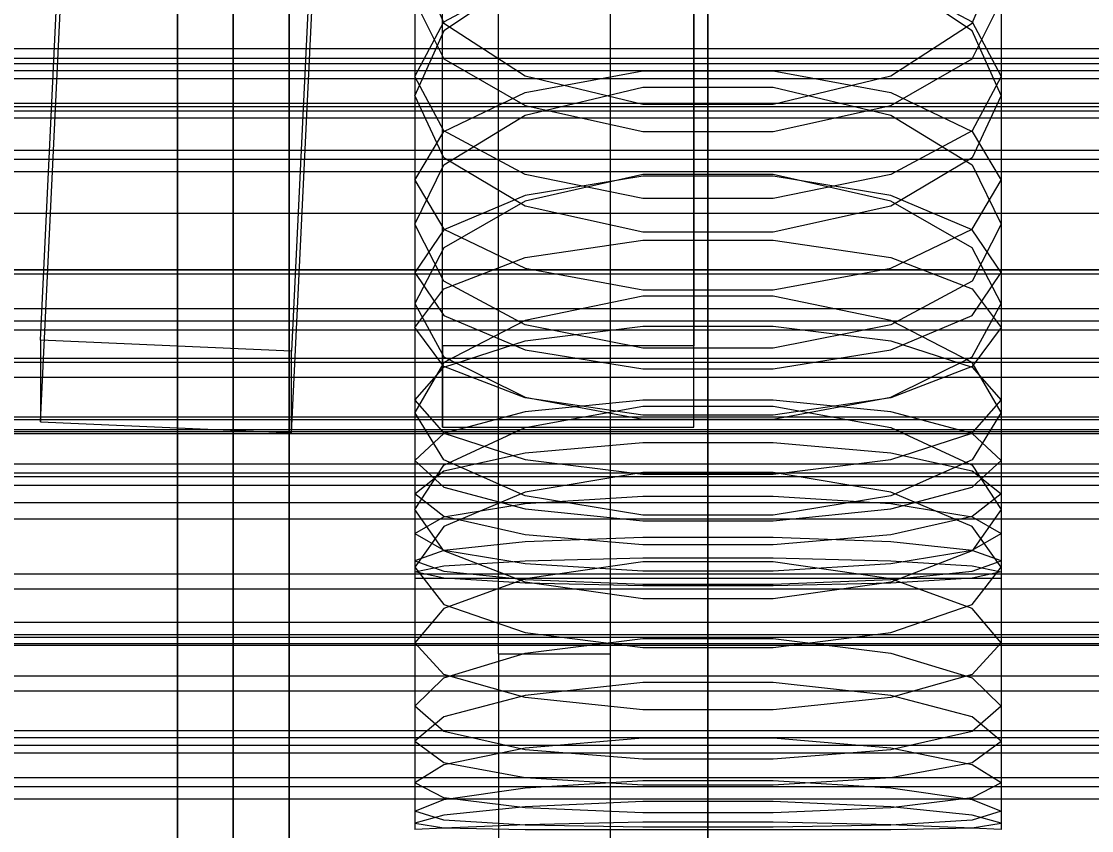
# Model space of a CAD drawing. Header units: millimetres. Extents: x -1970 to 59977, y -50268 to 6837.
# Drawn here: x -179.2 to -102.5, y -34667.3 to -34609.4 of the extents above; entities that cross this region are included whole.
import ezdxf

# ---------------------------------------------------------------- set-up
doc = ezdxf.new("R2010")
doc.units = ezdxf.units.MM
for name, color, linetype, lineweight in [('COTAS_O', 1, 'Continuous', 0), ('COTAS_P', 1, 'Continuous', 0), ('frontal_briquetadora', 7, 'Continuous', 0), ('frontal_C01', 7, 'Continuous', 0), ('frontal_C02', 7, 'Continuous', 0), ('frontal_C03', 7, 'Continuous', 0), ('frontal_mezcladora', 7, 'Continuous', 0), ('frontal_secador', 7, 'Continuous', 0)]:
    doc.layers.add(name, color=color, linetype=linetype, lineweight=lineweight)
doc.dimstyles.new('R19_100', dxfattribs={"dimtxt": 250, "dimasz": 150, "dimexe": 150, "dimexo": 80, "dimgap": 100, "dimtad": 1, "dimtih": 1, "dimtoh": 1, "dimdsep": 46, "dimcen": 0.09, "dimadec": 0, "dimazin": 0, "dimtfac": 1, "dimtdec": 4, "dimtofl": 0, "dimtmove": 0, "dimatfit": 3, "dimfxl": 1, "dimtolj": 1, "dimtzin": 0, "dimarcsym": 0})

# ---------------------------------------------------------------- blocks, each defined once
blk = doc.blocks.new('*D37')
at = {"layer": 'COTAS_P', "color": 0, "lineweight": -2, "transparency": 16777216}
for p, q in [((-1750, -35420), (-1750, -34450)), ((2600, -35420), (2600, -34450)), ((-1600, -34600), (2450, -34600))]:
    blk.add_line(p, q, dxfattribs=at)
at = {"layer": 'COTAS_P', "color": 0, "transparency": 16777216}
for points in [[(-1600, -34575), (-1600, -34625), (-1750, -34600)], [(2450, -34575), (2450, -34625), (2600, -34600)]]:
    blk.add_solid(points, dxfattribs=at)
at = {"layer": 'Defpoints', "color": 0, "transparency": 16777216}
for p in [(2600, -34600), (-1750, -35500), (2600, -35500)]:
    blk.add_point(p, dxfattribs=at)
blk = doc.blocks.new('*D42')
at = {"layer": 'COTAS_O', "color": 0, "lineweight": -2, "transparency": 16777216}
for p, q in [((-570, -33700), (200, -33700)), ((50, -34750), (50, -33850)), ((-570, -34900), (200, -34900))]:
    blk.add_line(p, q, dxfattribs=at)
at = {"layer": 'COTAS_O', "color": 0, "transparency": 16777216}
for points in [[(25, -33850), (75, -33850), (50, -33700)], [(25, -34750), (75, -34750), (50, -34900)]]:
    blk.add_solid(points, dxfattribs=at)
at = {"layer": 'Defpoints', "color": 0, "transparency": 16777216}
for p in [(-650, -33700), (50, -33700), (-650, -34900)]:
    blk.add_point(p, dxfattribs=at)
blk = doc.blocks.new('*D43')
at = {"layer": 'COTAS_O', "color": 0, "lineweight": -2, "transparency": 16777216}
for p, q in [((-650, -34820), (-650, -34050)), ((650, -34820), (650, -34050)), ((-500, -34200), (500, -34200))]:
    blk.add_line(p, q, dxfattribs=at)
at = {"layer": 'COTAS_O', "color": 0, "transparency": 16777216}
for points in [[(-500, -34175), (-500, -34225), (-650, -34200)], [(500, -34175), (500, -34225), (650, -34200)]]:
    blk.add_solid(points, dxfattribs=at)
at = {"layer": 'Defpoints', "color": 0, "transparency": 16777216}
for p in [(650, -34200), (-650, -34900), (650, -34900)]:
    blk.add_point(p, dxfattribs=at)

msp = doc.modelspace()

# ---------------------------------------------------------------- linework, layer by layer
at = {"layer": 'frontal_briquetadora'}
for p, q in [((-164, -34454.149), (-164, -34698)), ((-160, -34698), (-160, -34454.149)), ((-160, -34478.149), (-160, -34722)), ((-160, -34727.142), (-160, -34483.291)), ((-160, -34483.291), (-160, -34715.652)), ((-160, -34722.08), (-160, -34489.719)), ((-160, -34489.719), (-160, -34716.717)), ((-168, -34713.16), (-168, -34492.29)), ((-164, -34719.288), (-164, -34492.29)), ((-160, -34719.288), (-160, -34492.29)), ((-160, -34492.29), (-160, -34713.16)), ((-168, -34497.432), (-168, -34718.302)), ((-160, -34718.302), (-160, -34497.432)), ((-151, -34599.11), (-151, -34614.698)), ((-109, -34599.11), (-109, -34614.698)), ((-151, -34604.666), (-148.92, -34609.515)), ((-111.08, -34609.515), (-109, -34604.666)), ((-143.094, -34606.192), (-148.92, -34610.051)), ((-148.92, -34609.422), (-143.093, -34606.298)), ((-116.907, -34606.298), (-111.08, -34609.422)), ((-111.08, -34610.051), (-116.906, -34606.192)), ((-160, -34607.552), (-160, -34617.661)), ((-160, -34607.881), (-160, -34617.962)), ((-160, -34618.263), (-160, -34608.209)), ((-151, -34607.901), (-151, -34623.913)), ((-151, -34607.901), (-148.92, -34612.065)), ((-111.08, -34612.065), (-109, -34607.901)), ((-109, -34607.901), (-109, -34623.913)), ((-151, -34613.318), (-148.92, -34609.422)), ((-148.92, -34609.515), (-143.094, -34613.274)), ((-116.906, -34613.274), (-111.08, -34609.515)), ((-111.08, -34609.422), (-109, -34613.318)), ((-148.92, -34610.051), (-151, -34614.698)), ((-109, -34614.698), (-111.08, -34610.051)), ((-148.92, -34612.065), (-143.093, -34615.403)), ((-116.907, -34615.403), (-111.08, -34612.065)), ((-143.093, -34614.479), (-134.673, -34612.927)), ((-134.673, -34612.927), (-125.327, -34612.927)), ((-125.327, -34612.927), (-116.907, -34614.479)), ((-151, -34613.318), (-151, -34629.59)), ((-148.92, -34617.214), (-151, -34613.318)), ((-143.094, -34613.274), (-134.674, -34615.311)), ((-125.326, -34615.311), (-116.906, -34613.274)), ((-109, -34613.318), (-111.08, -34617.214)), ((-109, -34613.318), (-109, -34629.59)), ((-148.92, -34617.275), (-143.093, -34614.479)), ((-143.094, -34616.105), (-134.674, -34614.083)), ((-134.674, -34614.083), (-125.326, -34614.083)), ((-125.326, -34614.083), (-116.906, -34616.105)), ((-116.907, -34614.479), (-111.08, -34617.275)), ((-148.92, -34619.163), (-151, -34614.698)), ((-134.674, -34615.311), (-125.326, -34615.311)), ((-109, -34614.698), (-111.08, -34619.163)), ((-148.92, -34619.655), (-143.094, -34616.105)), ((-143.093, -34615.403), (-134.673, -34617.256)), ((-125.327, -34617.256), (-116.907, -34615.403)), ((-116.906, -34616.105), (-111.08, -34619.655)), ((-151, -34620.762), (-148.92, -34617.275)), ((-143.093, -34620.338), (-148.92, -34617.214)), ((-134.673, -34617.256), (-125.327, -34617.256)), ((-111.08, -34617.214), (-116.907, -34620.338)), ((-111.08, -34617.275), (-109, -34620.762)), ((-160, -34617.661), (-160, -34626.89)), ((-160, -34617.962), (-160, -34627.164)), ((-160, -34627.437), (-160, -34618.263)), ((-143.094, -34622.61), (-148.92, -34619.163)), ((-111.08, -34619.163), (-116.906, -34622.61)), ((-151, -34623.913), (-148.92, -34619.655)), ((-111.08, -34619.655), (-109, -34623.913)), ((-134.674, -34620.353), (-143.094, -34622.259)), ((-134.673, -34622.072), (-143.093, -34620.338)), ((-134.673, -34620.476), (-143.093, -34621.842)), ((-125.326, -34620.353), (-134.674, -34620.353)), ((-125.327, -34620.476), (-134.673, -34620.476)), ((-116.907, -34620.338), (-125.327, -34622.072)), ((-116.907, -34621.842), (-125.327, -34620.476)), ((-116.906, -34622.259), (-125.326, -34620.353)), ((-151, -34620.762), (-151, -34637.392)), ((-151, -34620.762), (-148.92, -34624.249)), ((-111.08, -34624.249), (-109, -34620.762)), ((-109, -34620.762), (-109, -34637.392)), ((-143.093, -34621.842), (-148.92, -34624.303)), ((-125.327, -34622.072), (-134.673, -34622.072)), ((-111.08, -34624.303), (-116.907, -34621.842)), ((-143.094, -34622.259), (-148.92, -34625.598)), ((-134.674, -34624.472), (-143.094, -34622.61)), ((-116.906, -34622.61), (-125.326, -34624.472)), ((-111.08, -34625.598), (-116.906, -34622.259)), ((-148.92, -34627.982), (-151, -34623.913)), ((-148.92, -34624.303), (-151, -34627.373)), ((-148.92, -34624.249), (-143.093, -34627.045)), ((-125.326, -34624.472), (-134.674, -34624.472)), ((-116.907, -34627.045), (-111.08, -34624.249)), ((-109, -34623.913), (-111.08, -34627.982)), ((-109, -34627.373), (-111.08, -34624.303)), ((-143.093, -34626.287), (-134.673, -34625.047)), ((-134.673, -34625.047), (-125.327, -34625.047)), ((-125.327, -34625.047), (-116.907, -34626.287)), ((-148.92, -34625.598), (-151, -34629.59)), ((-109, -34629.59), (-111.08, -34625.598)), ((-148.92, -34628.522), (-143.093, -34626.287)), ((-116.907, -34626.287), (-111.08, -34628.522)), ((-160, -34626.89), (-160, -34635.216)), ((-160, -34627.164), (-160, -34635.461)), ((-160, -34635.706), (-160, -34627.437)), ((-151, -34627.373), (-151, -34644.321)), ((-151, -34627.373), (-148.92, -34630.442)), ((-143.093, -34627.045), (-134.673, -34628.597)), ((-125.327, -34628.597), (-116.907, -34627.045)), ((-111.08, -34630.442), (-109, -34627.373)), ((-109, -34627.373), (-109, -34644.321)), ((-143.094, -34631.109), (-148.92, -34627.982)), ((-111.08, -34627.982), (-116.906, -34631.109)), ((-151, -34631.309), (-148.92, -34628.522)), ((-134.674, -34629.063), (-143.094, -34630.791)), ((-125.326, -34629.063), (-134.674, -34629.063)), ((-134.673, -34628.597), (-125.327, -34628.597)), ((-116.906, -34630.791), (-125.326, -34629.063)), ((-111.08, -34628.522), (-109, -34631.309)), ((-151, -34629.59), (-148.92, -34633.39)), ((-111.08, -34633.39), (-109, -34629.59)), ((-148.92, -34630.442), (-143.093, -34632.904)), ((-116.907, -34632.904), (-111.08, -34630.442)), ((-151, -34631.309), (-151, -34648.447)), ((-148.92, -34634.097), (-151, -34631.309)), ((-143.094, -34630.791), (-148.92, -34633.807)), ((-134.674, -34632.791), (-143.094, -34631.109)), ((-143.093, -34632.248), (-134.673, -34631.199)), ((-134.673, -34631.199), (-125.327, -34631.199)), ((-125.327, -34631.199), (-116.907, -34632.248)), ((-116.906, -34631.109), (-125.326, -34632.791)), ((-111.08, -34633.807), (-116.906, -34630.791)), ((-109, -34631.309), (-111.08, -34634.097)), ((-109, -34631.309), (-109, -34648.447)), ((-148.92, -34634.139), (-143.093, -34632.248)), ((-143.093, -34632.904), (-134.673, -34634.27)), ((-125.326, -34632.791), (-134.674, -34632.791)), ((-125.327, -34634.27), (-116.907, -34632.904)), ((-116.907, -34632.248), (-111.08, -34634.139)), ((-148.92, -34633.39), (-143.094, -34636.299)), ((-116.906, -34636.299), (-111.08, -34633.39)), ((-148.92, -34633.807), (-151, -34637.392)), ((-151, -34636.498), (-148.92, -34634.139)), ((-143.093, -34636.332), (-148.92, -34634.097)), ((-134.673, -34634.27), (-125.327, -34634.27)), ((-111.08, -34634.097), (-116.907, -34636.332)), ((-109, -34637.392), (-111.08, -34633.807)), ((-111.08, -34634.139), (-109, -34636.498)), ((-160, -34635.216), (-160, -34642.617)), ((-160, -34635.461), (-160, -34642.833)), ((-160, -34643.049), (-160, -34635.706)), ((-151, -34636.498), (-151, -34653.884)), ((-151, -34636.498), (-148.92, -34638.856)), ((-143.094, -34636.299), (-134.674, -34637.86)), ((-134.673, -34637.572), (-143.093, -34636.332)), ((-134.673, -34636.493), (-143.093, -34637.349)), ((-125.327, -34636.493), (-134.673, -34636.493)), ((-116.907, -34636.332), (-125.327, -34637.572)), ((-116.907, -34637.349), (-125.327, -34636.493)), ((-125.326, -34637.86), (-116.906, -34636.299)), ((-111.08, -34638.856), (-109, -34636.498)), ((-109, -34636.498), (-109, -34653.884)), ((-148.92, -34640.781), (-151, -34637.392)), ((-143.093, -34637.349), (-148.92, -34638.892)), ((-143.094, -34638.466), (-134.674, -34636.92)), ((-134.674, -34636.92), (-125.326, -34636.92)), ((-125.327, -34637.572), (-134.673, -34637.572)), ((-125.326, -34636.92), (-116.906, -34638.466)), ((-111.08, -34638.892), (-116.907, -34637.349)), ((-109, -34637.392), (-111.08, -34640.781)), ((-134.674, -34637.86), (-125.326, -34637.86)), ((-148.92, -34638.892), (-151, -34640.815)), ((-148.92, -34641.151), (-143.094, -34638.466)), ((-148.92, -34638.856), (-143.093, -34640.747)), ((-116.907, -34640.747), (-111.08, -34638.856)), ((-116.906, -34638.466), (-111.08, -34641.151)), ((-109, -34640.815), (-111.08, -34638.892)), ((-143.093, -34640.265), (-134.673, -34639.539)), ((-134.673, -34639.539), (-125.327, -34639.539)), ((-125.327, -34639.539), (-116.907, -34640.265)), ((-148.92, -34641.573), (-143.093, -34640.265)), ((-116.907, -34640.265), (-111.08, -34641.573)), ((-151, -34640.815), (-151, -34658.409)), ((-151, -34640.815), (-148.92, -34642.739)), ((-151, -34644.321), (-148.92, -34641.151)), ((-143.094, -34643.357), (-148.92, -34640.781)), ((-143.093, -34640.747), (-134.673, -34641.797)), ((-125.327, -34641.797), (-116.907, -34640.747)), ((-111.08, -34640.781), (-116.906, -34643.357)), ((-111.08, -34642.739), (-109, -34640.815)), ((-111.08, -34641.151), (-109, -34644.321)), ((-109, -34640.815), (-109, -34658.409)), ((-151, -34643.204), (-148.92, -34641.573)), ((-134.674, -34641.675), (-143.094, -34643.097)), ((-125.326, -34641.675), (-134.674, -34641.675)), ((-134.673, -34641.797), (-125.327, -34641.797)), ((-116.906, -34643.097), (-125.326, -34641.675)), ((-111.08, -34641.573), (-109, -34643.204)), ((-160, -34642.617), (-160, -34649.075)), ((-160, -34642.833), (-160, -34649.261)), ((-148.92, -34642.739), (-143.093, -34644.281)), ((-116.907, -34644.281), (-111.08, -34642.739)), ((-160, -34649.447), (-160, -34643.049)), ((-151, -34643.204), (-151, -34660.914)), ((-148.92, -34644.835), (-151, -34643.204)), ((-143.094, -34643.097), (-148.92, -34645.558)), ((-134.674, -34644.733), (-143.094, -34643.357)), ((-143.093, -34643.905), (-134.673, -34643.376)), ((-134.673, -34643.376), (-125.327, -34643.376)), ((-125.327, -34643.376), (-116.907, -34643.905)), ((-116.906, -34643.357), (-125.326, -34644.733)), ((-111.08, -34645.558), (-116.906, -34643.097)), ((-109, -34643.204), (-111.08, -34644.835)), ((-109, -34643.204), (-109, -34660.914)), ((-148.92, -34647.291), (-151, -34644.321)), ((-148.92, -34644.859), (-143.093, -34643.905)), ((-143.093, -34644.281), (-134.673, -34645.137)), ((-125.327, -34645.137), (-116.907, -34644.281)), ((-116.907, -34643.905), (-111.08, -34644.859)), ((-109, -34644.321), (-111.08, -34647.291)), ((-151, -34646.048), (-148.92, -34644.859)), ((-143.093, -34646.144), (-148.92, -34644.835)), ((-125.326, -34644.733), (-134.674, -34644.733)), ((-134.673, -34645.137), (-125.327, -34645.137)), ((-111.08, -34644.835), (-116.907, -34646.144)), ((-111.08, -34644.859), (-109, -34646.048)), ((-148.92, -34645.558), (-151, -34648.447)), ((-109, -34648.447), (-111.08, -34645.558)), ((-151, -34646.048), (-151, -34663.894)), ((-151, -34646.048), (-148.92, -34647.238)), ((-143.093, -34646.656), (-148.92, -34647.254)), ((-134.673, -34646.869), (-143.093, -34646.144)), ((-134.673, -34646.325), (-143.093, -34646.656)), ((-125.327, -34646.325), (-134.673, -34646.325)), ((-116.907, -34646.144), (-125.327, -34646.869)), ((-116.907, -34646.656), (-125.327, -34646.325)), ((-111.08, -34647.254), (-116.907, -34646.656)), ((-111.08, -34647.238), (-109, -34646.048)), ((-109, -34646.048), (-109, -34663.894)), ((-148.92, -34647.254), (-151, -34647.998)), ((-148.92, -34647.238), (-143.093, -34648.191)), ((-143.094, -34649.528), (-148.92, -34647.291)), ((-125.327, -34646.869), (-134.673, -34646.869)), ((-116.907, -34648.191), (-111.08, -34647.238)), ((-111.08, -34647.291), (-116.906, -34649.528)), ((-109, -34647.998), (-111.08, -34647.254)), ((-151, -34647.998), (-151, -34665.938)), ((-151, -34647.998), (-148.92, -34648.743)), ((-148.92, -34648.352), (-143.093, -34647.994)), ((-134.674, -34648.069), (-143.094, -34649.303)), ((-143.093, -34647.994), (-134.673, -34647.795)), ((-143.093, -34648.191), (-134.673, -34648.721)), ((-125.326, -34648.069), (-134.674, -34648.069)), ((-134.673, -34647.795), (-125.327, -34647.795)), ((-125.327, -34647.795), (-116.907, -34647.994)), ((-125.327, -34648.721), (-116.907, -34648.191)), ((-116.906, -34649.303), (-125.326, -34648.069)), ((-116.907, -34647.994), (-111.08, -34648.352)), ((-111.08, -34648.743), (-109, -34647.998)), ((-109, -34647.998), (-109, -34665.938)), ((-151, -34648.799), (-148.92, -34648.352)), ((-151, -34648.447), (-148.92, -34651.133)), ((-151, -34648.799), (-151, -34666.778)), ((-148.92, -34649.246), (-151, -34648.799)), ((-148.92, -34648.743), (-143.093, -34649.34)), ((-134.673, -34648.721), (-125.327, -34648.721)), ((-116.907, -34649.34), (-111.08, -34648.743)), ((-111.08, -34648.352), (-109, -34648.799)), ((-111.08, -34651.133), (-109, -34648.447)), ((-109, -34648.799), (-111.08, -34649.246)), ((-109, -34648.799), (-109, -34666.778)), ((-160, -34649.075), (-160, -34654.572)), ((-160, -34649.261), (-160, -34654.728)), ((-160, -34654.883), (-160, -34649.447)), ((-151, -34649.25), (-151, -34667.25)), ((-151, -34649.25), (-148.92, -34649.25)), ((-143.093, -34649.605), (-148.92, -34649.246)), ((-148.92, -34649.25), (-143.093, -34649.25)), ((-143.094, -34649.303), (-148.92, -34651.424)), ((-134.674, -34650.715), (-143.094, -34649.528)), ((-143.093, -34649.25), (-134.673, -34649.25)), ((-143.093, -34649.34), (-134.673, -34649.671)), ((-134.673, -34649.804), (-143.093, -34649.605)), ((-134.673, -34649.25), (-125.327, -34649.25)), ((-134.673, -34649.671), (-125.327, -34649.671)), ((-125.327, -34649.804), (-134.673, -34649.804)), ((-125.327, -34649.25), (-116.907, -34649.25)), ((-125.327, -34649.671), (-116.907, -34649.34)), ((-116.907, -34649.605), (-125.327, -34649.804)), ((-116.906, -34649.528), (-125.326, -34650.715)), ((-111.08, -34649.246), (-116.907, -34649.605)), ((-116.907, -34649.25), (-111.08, -34649.25)), ((-111.08, -34651.424), (-116.906, -34649.303)), ((-111.08, -34649.25), (-109, -34649.25)), ((-109, -34649.25), (-109, -34667.25)), ((-148.92, -34651.133), (-143.094, -34653.142)), ((-125.326, -34650.715), (-134.674, -34650.715)), ((-116.906, -34653.142), (-111.08, -34651.133)), ((-148.92, -34651.424), (-151, -34653.884)), ((-109, -34653.884), (-111.08, -34651.424)), ((-143.094, -34653.142), (-134.674, -34654.2)), ((-143.094, -34654.607), (-134.674, -34653.565)), ((-134.674, -34653.565), (-125.326, -34653.565)), ((-125.326, -34654.2), (-116.906, -34653.142)), ((-125.326, -34653.565), (-116.906, -34654.607)), ((-148.92, -34656.141), (-151, -34653.884)), ((-134.674, -34654.2), (-125.326, -34654.2)), ((-109, -34653.884), (-111.08, -34656.141)), ((-160, -34654.572), (-160, -34659.095)), ((-160, -34654.728), (-160, -34659.221)), ((-160, -34659.345), (-160, -34654.883)), ((-148.92, -34656.382), (-143.094, -34654.607)), ((-116.906, -34654.607), (-111.08, -34656.382)), ((-151, -34658.409), (-148.92, -34656.382)), ((-143.094, -34657.802), (-148.92, -34656.141)), ((-134.674, -34656.722), (-143.094, -34657.636)), ((-125.326, -34656.723), (-134.674, -34656.722)), ((-116.906, -34657.636), (-125.326, -34656.723)), ((-111.08, -34656.141), (-116.906, -34657.802)), ((-111.08, -34656.382), (-109, -34658.409)), ((-143.094, -34657.636), (-148.92, -34659.178)), ((-134.674, -34658.667), (-143.094, -34657.802)), ((-116.906, -34657.802), (-125.326, -34658.667)), ((-111.08, -34659.178), (-116.906, -34657.636)), ((-148.92, -34660.23), (-151, -34658.409)), ((-125.326, -34658.667), (-134.674, -34658.667)), ((-109, -34658.409), (-111.08, -34660.23)), ((-160, -34659.095), (-160, -34662.632)), ((-160, -34659.221), (-160, -34662.727)), ((-160, -34662.82), (-160, -34659.345)), ((-148.92, -34659.178), (-151, -34660.914)), ((-109, -34660.914), (-111.08, -34659.178)), ((-143.094, -34661.54), (-148.92, -34660.23)), ((-111.08, -34660.23), (-116.906, -34661.54)), ((-151, -34660.914), (-148.92, -34662.441)), ((-134.674, -34660.692), (-143.094, -34661.41)), ((-125.326, -34660.692), (-134.674, -34660.692)), ((-116.906, -34661.41), (-125.326, -34660.692)), ((-111.08, -34662.441), (-109, -34660.914)), ((-143.094, -34661.41), (-148.92, -34662.6)), ((-134.674, -34662.209), (-143.094, -34661.54)), ((-116.906, -34661.54), (-125.326, -34662.209)), ((-111.08, -34662.6), (-116.906, -34661.41)), ((-160, -34662.632), (-160, -34665.174)), ((-160, -34662.727), (-160, -34665.237)), ((-160, -34665.3), (-160, -34662.82)), ((-148.92, -34662.6), (-151, -34663.894)), ((-148.92, -34662.441), (-143.094, -34663.515)), ((-125.326, -34662.209), (-134.674, -34662.209)), ((-116.906, -34663.515), (-111.08, -34662.441)), ((-109, -34663.894), (-111.08, -34662.6)), ((-143.094, -34663.515), (-134.674, -34664.053)), ((-125.326, -34664.053), (-116.906, -34663.515)), ((-148.92, -34664.979), (-151, -34663.894)), ((-148.92, -34665.088), (-143.094, -34664.254)), ((-143.094, -34664.254), (-134.674, -34663.732)), ((-134.674, -34663.732), (-125.326, -34663.732)), ((-134.674, -34664.053), (-125.326, -34664.053)), ((-125.326, -34663.732), (-116.906, -34664.254)), ((-116.906, -34664.254), (-111.08, -34665.088)), ((-109, -34663.894), (-111.08, -34664.979)), ((-151, -34665.938), (-148.92, -34665.088)), ((-143.094, -34665.696), (-148.92, -34664.979)), ((-111.08, -34664.979), (-116.906, -34665.696)), ((-111.08, -34665.088), (-109, -34665.938)), ((-160, -34665.174), (-160, -34666.715)), ((-160, -34665.237), (-160, -34666.747)), ((-160, -34666.778), (-160, -34665.3)), ((-143.094, -34665.629), (-148.92, -34666.225)), ((-134.674, -34665.239), (-143.094, -34665.629)), ((-134.674, -34666.036), (-143.094, -34665.696)), ((-125.326, -34665.239), (-134.674, -34665.239)), ((-116.906, -34665.629), (-125.326, -34665.239)), ((-116.906, -34665.696), (-125.326, -34666.036)), ((-111.08, -34666.225), (-116.906, -34665.629)), ((-148.92, -34666.577), (-151, -34665.938)), ((-148.92, -34666.225), (-151, -34666.778)), ((-143.094, -34666.937), (-148.92, -34666.577)), ((-125.326, -34666.036), (-134.674, -34666.036)), ((-111.08, -34666.577), (-116.906, -34666.937)), ((-109, -34665.938), (-111.08, -34666.577)), ((-109, -34666.778), (-111.08, -34666.225)), ((-160, -34666.715), (-160, -34667.25)), ((-160, -34666.747), (-160, -34667.25)), ((-160, -34667.25), (-160, -34666.778)), ((-151, -34666.778), (-148.92, -34667.119)), ((-148.92, -34667.144), (-151, -34667.25)), ((-143.094, -34666.906), (-148.92, -34667.144)), ((-148.92, -34667.119), (-143.094, -34667.24)), ((-134.674, -34666.715), (-143.094, -34666.906)), ((-134.674, -34667.078), (-143.094, -34666.937)), ((-143.094, -34667.24), (-134.674, -34667.248)), ((-125.326, -34666.715), (-134.674, -34666.715)), ((-125.326, -34667.078), (-134.674, -34667.078)), ((-134.674, -34667.248), (-125.326, -34667.248)), ((-116.906, -34666.906), (-125.326, -34666.715)), ((-116.906, -34666.937), (-125.326, -34667.078)), ((-125.326, -34667.248), (-116.906, -34667.24)), ((-111.08, -34667.144), (-116.906, -34666.906)), ((-116.906, -34667.24), (-111.08, -34667.119)), ((-111.08, -34667.119), (-109, -34666.778)), ((-109, -34667.25), (-111.08, -34667.144))]:
    msp.add_line(p, q, dxfattribs=at)
at = {"layer": 'frontal_C01'}
for p, q in [((-130, -34740.438), (-130, -34428.251)), ((-130, -34433.939), (-130, -34746.125)), ((-450, -34612.018), (450, -34612.018))]:
    msp.add_line(p, q, dxfattribs=at)
at = {"layer": 'frontal_C02'}
for p, q in [((-130, -34822.796), (-130, -34537.975)), ((-130, -34543.716), (-130, -34828.537)), ((-177.811, -34632.206), (-174.943, -34572.829)), ((-156.962, -34573.623), (-159.83, -34633)), ((-177.811, -34638.052), (-174.943, -34578.675)), ((-159.83, -34638.846), (-156.962, -34579.469)), ((-149, -34632.601), (-149, -34587.08)), ((-131, -34587.08), (-131, -34632.601)), ((-149, -34638.447), (-149, -34592.925)), ((-131, -34638.447), (-131, -34592.925)), ((-450, -34615.487), (450, -34615.487)), ((450, -34627.178), (-450, -34627.178)), ((-425, -34627.144), (425, -34627.144)), ((-159.83, -34633), (-177.811, -34632.206)), ((-177.811, -34632.206), (-177.811, -34638.052)), ((-131, -34632.601), (-149, -34632.601)), ((-149, -34632.601), (-149, -34638.447)), ((-131, -34638.447), (-131, -34632.601)), ((-159.83, -34638.846), (-159.83, -34633)), ((-177.811, -34638.052), (-159.83, -34638.846)), ((425, -34638.62), (-425, -34638.62)), ((-149, -34638.447), (-131, -34638.447)), ((425, -34641.991), (-425, -34641.991)), ((450, -34648.959), (-450, -34648.959)), ((-425, -34653.467), (425, -34653.467)), ((-450, -34660.649), (450, -34660.649))]:
    msp.add_line(p, q, dxfattribs=at)
at = {"layer": 'frontal_C03'}
for p, q in [((1250, -34611.342), (-1250, -34611.342)), ((-1250, -34612.399), (1250, -34612.399)), ((1250, -34615.251), (-1250, -34615.251)), ((-1500, -34615.78), (1500, -34615.78)), ((1250, -34616.308), (-1250, -34616.308)), ((1250, -34618.616), (-1250, -34618.616)), ((1250, -34619.269), (-1250, -34619.269)), ((1250, -34620.151), (-1250, -34620.151)), ((1500, -34627.188), (-1500, -34627.188)), ((1500, -34627.473), (-1500, -34627.473)), ((1250, -34629.957), (-1250, -34629.957)), ((1250, -34630.838), (-1250, -34630.838)), ((1250, -34631.492), (-1250, -34631.492)), ((1250, -34633.799), (-1250, -34633.799)), ((-1250, -34634.856), (1250, -34634.856)), ((1250, -34637.709), (-1250, -34637.709)), ((-1500, -34638.882), (1500, -34638.882)), ((1250, -34638.766), (-1250, -34638.766)), ((1250, -34641.073), (-1250, -34641.073)), ((1250, -34641.727), (-1250, -34641.727)), ((1250, -34642.608), (-1250, -34642.608)), ((1250, -34652.415), (-1250, -34652.415)), ((1250, -34653.296), (-1250, -34653.296)), ((1250, -34653.949), (-1250, -34653.949)), ((1250, -34656.257), (-1250, -34656.257)), ((-1250, -34657.314), (1250, -34657.314)), ((1250, -34660.166), (-1250, -34660.166)), ((1250, -34661.224), (-1250, -34661.224)), ((1250, -34663.531), (-1250, -34663.531)), ((1250, -34664.184), (-1250, -34664.184)), ((1250, -34665.066), (-1250, -34665.066))]:
    msp.add_line(p, q, dxfattribs=at)
at = {"layer": 'frontal_mezcladora'}
for p, q in [((-145, -34654.654), (-145, -34590)), ((-137, -34590), (-137, -34654.654)), ((-420, -34637.898), (240, -34637.898)), ((-145, -34654.654), (-145, -34709.466)), ((-145, -34654.654), (-137, -34654.654)), ((-137, -34654.654), (-137, -34709.466))]:
    msp.add_line(p, q, dxfattribs=at)
at = {"layer": 'frontal_secador'}
for p, q in [((1250, -34612.924), (-1250, -34612.924)), ((1360, -34613.5), (-1360, -34613.5)), ((1360, -34623.147), (-1360, -34623.147)), ((-1360, -34633.5), (1360, -34633.5)), ((-1250, -34633.5), (1250, -34633.5)), ((1360, -34643.853), (-1360, -34643.853)), ((-1250, -34645), (1250, -34645)), ((-1400, -34650), (1400, -34650)), ((-1250, -34650), (1250, -34650)), ((1360, -34653.5), (-1360, -34653.5)), ((1250, -34654.076), (-1250, -34654.076)), ((1360, -34661.784), (-1360, -34661.784))]:
    msp.add_line(p, q, dxfattribs=at)

# ---------------------------------------------------------------- dimensions: what is measured, and where the dimension line sits
at = {"layer": 'COTAS_O'}
for p2, distance, picture, middle in [((-650, -33700), -700, '*D42', (50, -34300)), ((650, -34900), 700, '*D43', (0, -34200))]:
    dim = msp.add_aligned_dim(p1=(-650, -34900), p2=p2, distance=distance, text='<> O', dimstyle='R19_100', dxfattribs=at)
    dim.commit()
    dim.dimension.update_dxf_attribs({"geometry": picture, "text_midpoint": middle})
at = {"layer": 'COTAS_P'}
dim = msp.add_aligned_dim(p1=(-1750, -35500), p2=(2600, -35500), distance=900, text='<> P', dimstyle='R19_100', dxfattribs=at)
dim.commit()
dim.dimension.update_dxf_attribs({"geometry": '*D37', "text_midpoint": (425, -34600)})

doc.saveas('drawing.dxf')
